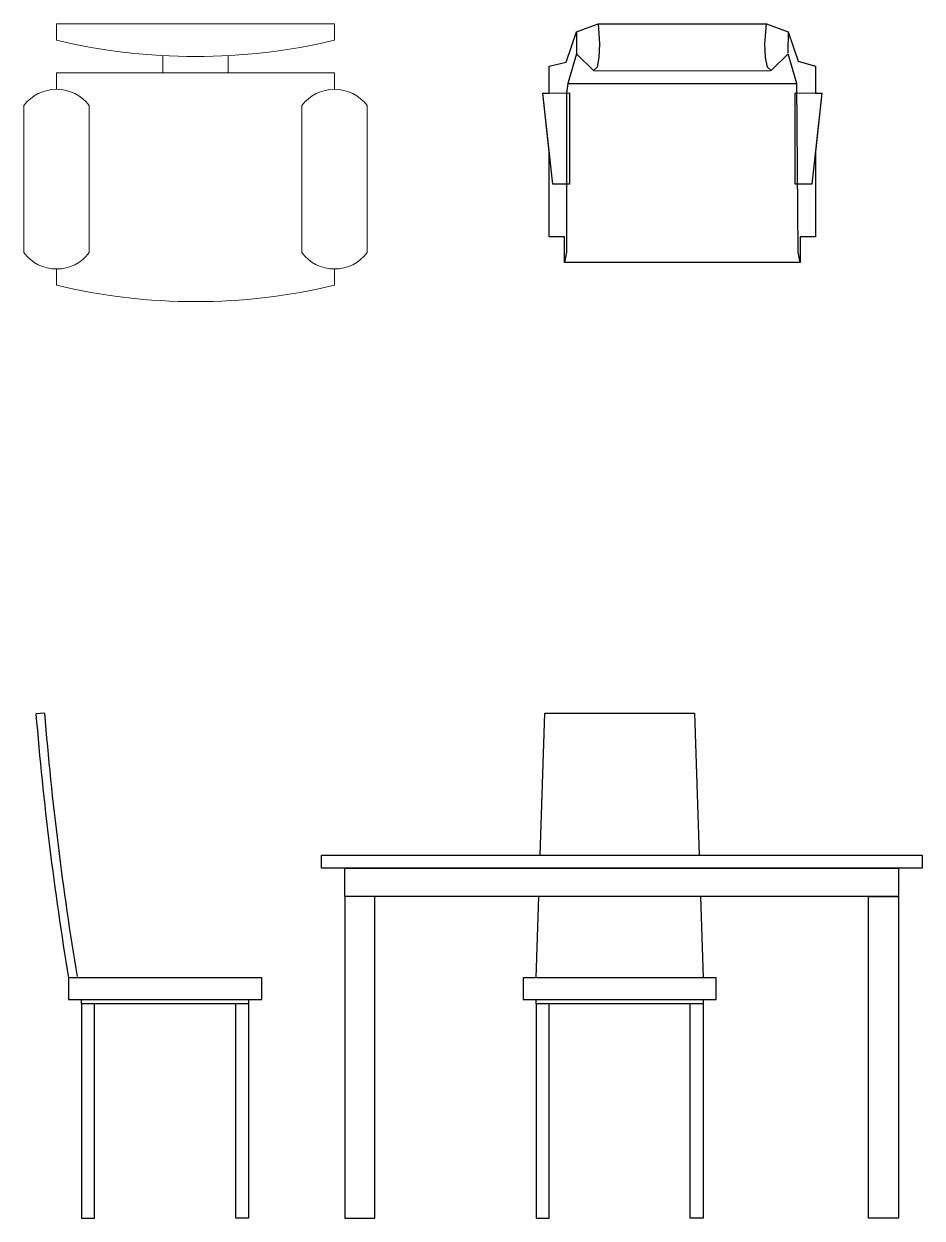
# Model space of a CAD drawing. Header units: millimetres. Extents: x 3103 to 179340, y -10977 to 70536.
# Drawn here: x 148164 to 150257, y 7772 to 10557 of the extents above; entities that cross this region are included whole.
import ezdxf

# ---------------------------------------------------------------- set-up
doc = ezdxf.new("R2010")
doc.units = ezdxf.units.MM
doc.header["$LTSCALE"] = 0.5
doc.layers.add('MEBEL', color=1, linetype='Continuous')

# ---------------------------------------------------------------- blocks, each defined once
blk = doc.blocks.new('m_13')
at = {"lineweight": 0}
for p, q in [((-323.85, 0), (-323.85, -38.1)), ((-323.85, 0), (323.85, 0)), ((323.85, 0), (323.85, -38.1)), ((-76.2, -114.3), (-76.2, -73.74255)), ((76.2, -74.58456), (76.2, -114.3)), ((-323.85, -114.3), (-323.85, -152.4)), ((-323.85, -114.3), (323.85, -114.3)), ((323.85, -114.3), (323.85, -152.4)), ((-400.05, -190.5), (-400.05, -533.4)), ((-247.65, -533.4), (-247.65, -190.5)), ((247.65, -190.5), (247.65, -533.4)), ((400.05, -533.4), (400.05, -190.5)), ((-323.85, -571.5), (-323.85, -609.6)), ((323.85, -571.5), (323.85, -609.6))]:
    blk.add_line(p, q, dxfattribs=at)
for centre, radius, start, end in [((0, 1319.2125), 1395.4125, 256.5803, 283.4197), ((-323.85, -247.65), 95.25, 36.8699, 143.1301), ((323.85, -247.65), 95.25, 36.8699, 143.1301), ((-323.85, -476.25), 95.25, 216.8699, 323.1301), ((323.85, -476.25), 95.25, 216.8699, 323.1301), ((0, 747.7125), 1395.4125, 256.5803, 283.4197)]:
    blk.add_arc(centre, radius, start, end, dxfattribs=at)
blk = doc.blocks.new('kr6')
at = {"layer": 'MEBEL'}
for points in [[(584.7, 60.1), (549.2, 60.1), (549.2, 0), (0, 0), (0, 60.1), (-35.5, 60.1), (-35.5, 258.5), (-50.6, 394.7), (-35.5, 394.9), (-35.5, 457.7), (4.2, 467.4), (27.6, 537.7), (78.1, 556.6), (471, 556.6), (521.5, 537.7), (544.4, 470), (584.7, 457.7), (584.7, 394.9), (599.8, 394.7), (584.7, 258.5)], [(537.9, 395.5), (599.8, 394.7), (576.6, 183.2), (537.9, 183.2)]]:
    blk.add_lwpolyline(points, close=True, dxfattribs=at)
for points in [[(78.1, 556.6), (81.8, 510.2), (80.2, 478.6), (75.9, 455.4), (67.7, 448), (27.6, 487.1), (7.8, 417.3), (541.3, 417.3), (521.5, 487.1), (481.4, 448), (473.2, 455.4), (468.8, 478.6), (467.2, 510.2), (471, 556.6)], [(27.6, 537.7), (27.6, 487.1)], [(521.5, 537.7), (520.5, 489.4)], [(67.7, 448), (479.2, 446.9)], [(-50.6, 394.7), (11.3, 395.5), (11.3, 183.2), (-27.4, 183.2), (-50.6, 394.7)], [(7.8, 417.3), (4.5, 395.4), (4.3, 24.6), (0, 0)], [(549.2, 0), (544.9, 24.6), (541.3, 417.3)]]:
    blk.add_lwpolyline(points, dxfattribs=at)

msp = doc.modelspace()

# ---------------------------------------------------------------- linework, layer by layer
at = {"layer": 'MEBEL'}
for p, q in [((148211.9, 8949.1), (148192, 8947.5)), ((149367.2, 8618.1), (149378, 8949.1)), ((149378, 8949.1), (149727.1, 8949.1)), ((149727.1, 8949.1), (149737.8, 8618.1)), ((149358, 8332), (149364.1, 8522)), ((149740.9, 8522), (149747.1, 8332))]:
    msp.add_line(p, q, dxfattribs=at)
for points in [[(148857.3, 8618.1), (150257.3, 8618.1), (150257.3, 8588.1), (148857.3, 8588.1), (148857.3, 8618.1)], [(148912, 8522), (148912, 7772), (148982, 7772), (148982, 8522), (148912, 8522)], [(150202.6, 8522), (150202.6, 7772), (150132.6, 7772), (150132.6, 8522), (150202.6, 8522)], [(148718.1, 8332), (148268.1, 8332), (148268.1, 8282), (148718.1, 8282), (148718.1, 8332)], [(149777.5, 8332), (149327.5, 8332), (149327.5, 8282), (149777.5, 8282), (149777.5, 8332)], [(148687.6, 8282), (148687.6, 8272), (148298.5, 8272), (148298.5, 8282)], [(148298.5, 8272), (148298.5, 7772), (148328.5, 7772), (148328.5, 8272)], [(148687.6, 8272), (148687.6, 7772), (148657.6, 7772), (148657.6, 8272)], [(149747.1, 8282), (149747.1, 8272), (149358, 8272), (149358, 8282)], [(149358, 8272), (149358, 7772), (149388, 7772), (149388, 8272)], [(149747.1, 8272), (149747.1, 7772), (149717.1, 7772), (149717.1, 8272)]]:
    msp.add_lwpolyline(points, dxfattribs=at)
msp.add_lwpolyline([(148912, 8588.1), (150202.6, 8588.1), (150202.6, 8522), (148912, 8522)], close=True, dxfattribs=at)
for radius in [7421.4, 7401.4]:
    msp.add_arc((155588.9, 9549.5), radius, 184.65327, 189.44254, dxfattribs=at)

# ---------------------------------------------------------------- block references
for name, p in [('m_13', (148563.9, 10556.6)), ('kr6', (149423.9, 10000))]:
    msp.add_blockref(name, p, dxfattribs=at)

doc.saveas('drawing.dxf')
